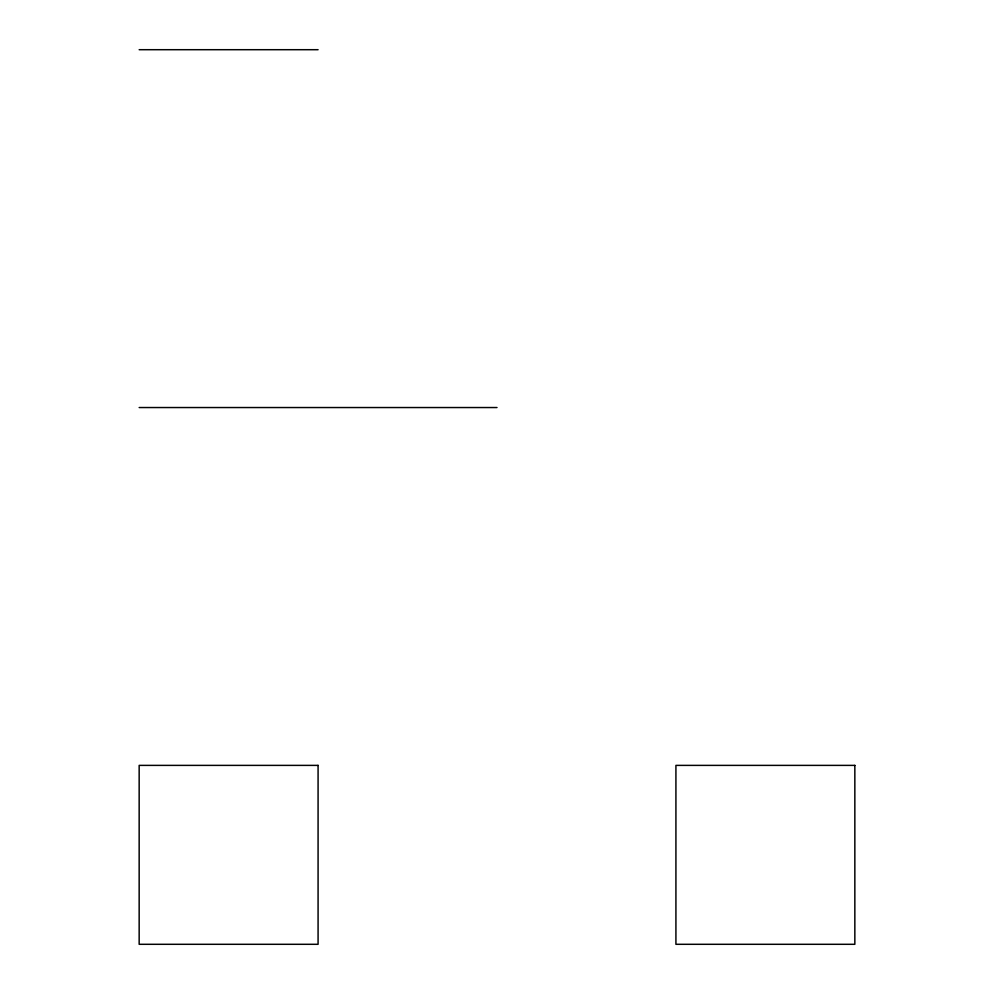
<?xml version="1.0" encoding="UTF-8"?>
<svg xmlns="http://www.w3.org/2000/svg" width="994" height="994" viewBox="0 0 994 994"><rect width="100%" height="100%" fill="white"/><g stroke="black" fill="none" stroke-linecap="round" stroke-linejoin="round"><path stroke-width="1.49" d="M139.16 49.7L318.08 49.7M139.16 407.54L497 407.54M318.08 765.38L139.16 765.38L139.16 944.3L318.08 944.3L318.08 765.38M854.84 765.38L675.92 765.38L675.92 944.3L854.84 944.3L854.84 765.38"/></g></svg>
